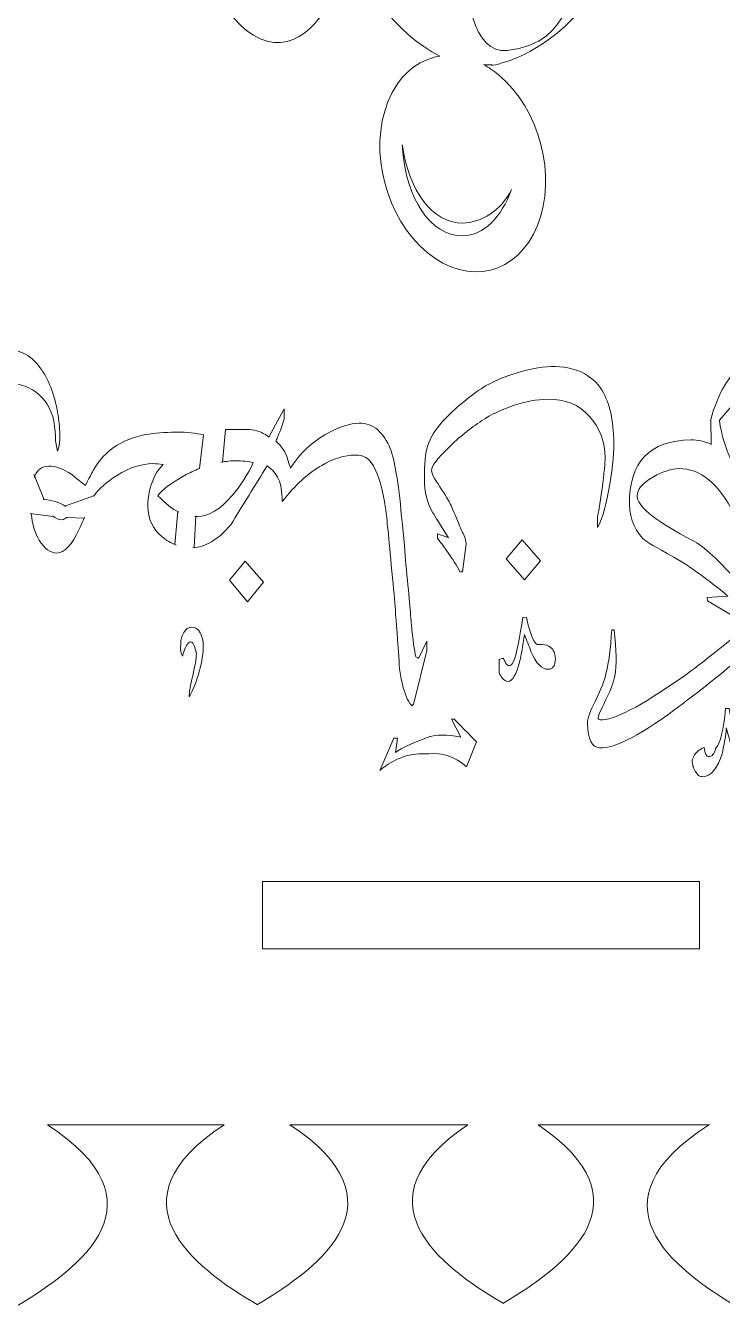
# Model space of a CAD drawing. Header units: millimetres. Extents: x -604 to -211, y 144 to 400.
# Drawn here: x -427 to -399.1, y 281.3 to 332.7 of the extents above; entities that cross this region are included whole.
import ezdxf

# ---------------------------------------------------------------- set-up
doc = ezdxf.new("R2010")
doc.units = ezdxf.units.MM
doc.header["$MEASUREMENT"] = 0
doc.layers.add('Layer 1', color=7, linetype='Continuous')

msp = doc.modelspace()

# ---------------------------------------------------------------- linework, layer by layer
at = {"layer": 'Layer 1', "color": 242, "lineweight": 20}
msp.add_lwpolyline([(-417.5484, 295.6584), (-400.0156, 295.6584), (-400.0156, 298.3584), (-417.5484, 298.3584), (-417.5484, 295.6584)], close=True, dxfattribs=at)
msp.add_open_spline([(-427.2295, 399.1637), (-427.2295, 399.1637), (-390.3983, 399.1999), (-390.3983, 399.1999), (-390.3983, 399.1999), (-390.3983, 399.1999), (-377.2158, 288.5988), (-377.2158, 288.5988), (-377.2158, 288.5988), (-377.2158, 288.5988), (-378.9245, 288.5991), (-378.9245, 288.5991)], degree=3, knots=[0, 0, 0, 0, 0.25, 0.25, 0.25, 0.25, 0.5, 0.5, 0.5, 0.5, 1, 1, 1, 1], dxfattribs=at)
at = {"layer": 'Layer 1', "color": 177, "lineweight": 9}
for points, knots in [([(-406.5142, 324.6693), (-407.3033, 322.7024), (-409.2861, 322.2171), (-410.9431, 323.5854), (-410.9431, 323.5854), (-412.6001, 324.9537), (-413.3038, 327.6575), (-412.5147, 329.6244), (-412.5147, 329.6244), (-412.09, 330.6834), (-411.319, 331.3127), (-410.4393, 331.4545), (-410.4393, 331.4545), (-412.168, 332.3267), (-413.6895, 334.3932), (-414.2636, 336.1325), (-414.2636, 336.1325), (-414.4246, 334.1927), (-415.1799, 332.4008), (-416.5624, 332.0397), (-416.5624, 332.0397), (-417.945, 331.6787), (-419.6597, 333.4669), (-420.0058, 336.1347), (-420.0058, 336.1347), (-420.3519, 338.8026), (-419.1178, 341.3609), (-417.8157, 341.701), (-417.8157, 341.701), (-416.5136, 342.0411), (-415.6541, 341.4262), (-414.9801, 340.0951), (-414.9801, 340.0951), (-414.9832, 340.1838), (-414.9868, 340.2603), (-414.9869, 340.356), (-414.9869, 340.356), (-414.9208, 342.5999), (-414.1235, 344.7767), (-412.4552, 346.1733), (-412.4552, 346.1733), (-411.95, 346.5962), (-412.7767, 347.0855), (-413.8736, 348.2558), (-413.8736, 348.2558), (-414.7887, 349.2321), (-415.8992, 350.769), (-416.4758, 352.2332), (-416.4758, 352.2332), (-417.7438, 355.4525), (-413.9817, 356.1863), (-413.623, 356.3402), (-413.623, 356.3402), (-413.2644, 356.494), (-413.6147, 357.287), (-413.8983, 357.1687), (-413.8983, 357.1687), (-414.1819, 357.0503), (-414.8326, 357.1687), (-414.966, 359.0861), (-414.966, 359.0861), (-415.0995, 361.0035), (-413.89, 362.0213), (-413.7065, 362.1752), (-413.7065, 362.1752), (-413.523, 362.3291), (-413.7982, 362.6368), (-413.7982, 362.6368), (-413.7982, 362.6368), (-414.7825, 364.6962), (-412.6137, 365.8443), (-412.6137, 365.8443), (-412.6137, 365.8443), (-412.6137, 365.8443), (-413.8983, 368.46), (-413.8983, 368.46), (-413.8983, 368.46), (-415.4582, 368.2943), (-415.8753, 370.1052), (-415.8753, 370.1052), (-415.8753, 370.1052), (-416.0922, 370.4011), (-417.627, 371.2651), (-418.1942, 371.5018), (-418.1942, 371.5018), (-418.7615, 371.7385), (-423.8665, 374.437), (-424.2335, 377.467), (-424.2335, 377.467), (-424.6005, 380.4969), (-422.6319, 382.5327), (-422.2983, 382.8641), (-422.2983, 382.8641), (-421.9646, 383.1955), (-418.4779, 385.8851), (-414.3238, 383.1865), (-414.3238, 383.1865), (-410.1697, 380.488), (-410.4867, 377.6564), (-410.4867, 377.6564), (-410.4867, 377.6564), (-406.4827, 385.4206), (-400.7438, 382.6747), (-400.7438, 382.6747), (-400.7438, 382.6747), (-400.7438, 382.6747), (-396.573, 380.9704), (-396.8232, 377.1119), (-396.8232, 377.1119), (-397.0735, 373.2535), (-399.6427, 371.9989), (-402.0284, 371.9279), (-402.0284, 371.9279), (-404.414, 371.8569), (-405.1981, 370.8627), (-405.1981, 370.8627), (-405.1981, 370.8627), (-405.2982, 369.1347), (-406.2325, 369.0637), (-406.2325, 369.0637), (-406.2325, 369.0637), (-403.0961, 362.1516), (-402.8458, 360.4354), (-402.8458, 360.4354), (-402.8458, 360.4354), (-402.7624, 360.6485), (-400.7938, 362.412), (-399.968, 359.8555), (-399.968, 359.8555), (-399.1422, 357.299), (-400.285, 356.3166), (-400.285, 356.3166), (-400.285, 356.3166), (-400.1932, 355.7367), (-400.3684, 355.2041), (-400.3684, 355.2041), (-400.3684, 355.2041), (-399.7761, 354.4821), (-400.2016, 353.5234), (-400.2016, 353.5234), (-400.2016, 353.5234), (-400.2016, 353.5234), (-399.4269, 352.2909), (-399.4402, 351.2257), (-399.4402, 351.2257), (-399.4443, 350.8989), (-399.4031, 349.9641), (-400.1383, 349.3492), (-400.1383, 349.3492), (-401.3528, 348.3336), (-403.5465, 347.8659), (-403.5465, 347.8659), (-403.5465, 347.8659), (-401.7197, 346.0787), (-401.7364, 344.6821), (-401.7364, 344.6821), (-401.7364, 344.6821), (-400.6103, 342.8949), (-400.3517, 340.7881), (-401.2609, 340.3265), (-401.2609, 340.3265), (-402.1702, 339.8649), (-402.6748, 342.1729), (-402.6748, 342.1729), (-402.6748, 342.1729), (-402.6748, 342.1729), (-403.458, 342.1366), (-403.458, 342.1366), (-403.458, 342.1366), (-401.356, 332.4313), (-408.4145, 330.953), (-408.3638, 331.1065), (-408.3638, 331.1065), (-408.4721, 331.1072), (-408.5787, 331.1103), (-408.6837, 331.1156), (-408.6837, 331.1156), (-408.4816, 331.0051), (-408.2814, 330.8698), (-408.0859, 330.7083), (-408.0859, 330.7083), (-406.4289, 329.34), (-405.7252, 326.6362), (-406.5142, 324.6693)], [0, 0, 0, 0, 0.0212766, 0.0212766, 0.0212766, 0.0212766, 0.0425532, 0.0425532, 0.0425532, 0.0425532, 0.0638298, 0.0638298, 0.0638298, 0.0638298, 0.0851064, 0.0851064, 0.0851064, 0.0851064, 0.106383, 0.106383, 0.106383, 0.106383, 0.1276596, 0.1276596, 0.1276596, 0.1276596, 0.1489362, 0.1489362, 0.1489362, 0.1489362, 0.1702128, 0.1702128, 0.1702128, 0.1702128, 0.1914894, 0.1914894, 0.1914894, 0.1914894, 0.212766, 0.212766, 0.212766, 0.212766, 0.2340426, 0.2340426, 0.2340426, 0.2340426, 0.2553191, 0.2553191, 0.2553191, 0.2553191, 0.2765957, 0.2765957, 0.2765957, 0.2765957, 0.2978723, 0.2978723, 0.2978723, 0.2978723, 0.3191489, 0.3191489, 0.3191489, 0.3191489, 0.3404255, 0.3404255, 0.3404255, 0.3404255, 0.3617021, 0.3617021, 0.3617021, 0.3617021, 0.3829787, 0.3829787, 0.3829787, 0.3829787, 0.4042553, 0.4042553, 0.4042553, 0.4042553, 0.4255319, 0.4255319, 0.4255319, 0.4255319, 0.4468085, 0.4468085, 0.4468085, 0.4468085, 0.4680851, 0.4680851, 0.4680851, 0.4680851, 0.4893617, 0.4893617, 0.4893617, 0.4893617, 0.5106383, 0.5106383, 0.5106383, 0.5106383, 0.5319149, 0.5319149, 0.5319149, 0.5319149, 0.5531915, 0.5531915, 0.5531915, 0.5531915, 0.5744681, 0.5744681, 0.5744681, 0.5744681, 0.5957447, 0.5957447, 0.5957447, 0.5957447, 0.6170213, 0.6170213, 0.6170213, 0.6170213, 0.6382979, 0.6382979, 0.6382979, 0.6382979, 0.6595745, 0.6595745, 0.6595745, 0.6595745, 0.6808511, 0.6808511, 0.6808511, 0.6808511, 0.7021277, 0.7021277, 0.7021277, 0.7021277, 0.7234043, 0.7234043, 0.7234043, 0.7234043, 0.7446809, 0.7446809, 0.7446809, 0.7446809, 0.7659574, 0.7659574, 0.7659574, 0.7659574, 0.787234, 0.787234, 0.787234, 0.787234, 0.8085106, 0.8085106, 0.8085106, 0.8085106, 0.8297872, 0.8297872, 0.8297872, 0.8297872, 0.8510638, 0.8510638, 0.8510638, 0.8510638, 0.8723404, 0.8723404, 0.8723404, 0.8723404, 0.893617, 0.893617, 0.893617, 0.893617, 0.9148936, 0.9148936, 0.9148936, 0.9148936, 0.9361702, 0.9361702, 0.9361702, 0.9361702, 0.9574468, 0.9574468, 0.9574468, 0.9574468, 1, 1, 1, 1]), ([(-412.4391, 346.0162), (-412.4391, 346.0162), (-415.2668, 343.5662), (-413.5318, 340.2995), (-413.5318, 340.2995), (-411.7968, 337.0329), (-409.1942, 340.773), (-409.1942, 340.773), (-409.1942, 340.773), (-409.1942, 340.773), (-410.4621, 331.3991), (-407.7261, 331.6831), (-407.7261, 331.6831), (-404.9901, 331.9672), (-405.1569, 334.6184), (-405.1569, 334.6184), (-405.1569, 334.6184), (-405.1569, 334.6184), (-405.1651, 333.5171), (-404.8066, 333.6478), (-404.8066, 333.6478), (-404.448, 333.7785), (-402.0706, 338.0271), (-403.7889, 342.1696), (-403.7889, 342.1696), (-403.7889, 342.1696), (-402.9965, 338.465), (-403.6805, 337.9679), (-403.6805, 337.9679), (-404.3645, 337.4708), (-404.4479, 340.0273), (-404.5814, 342.6075), (-404.5814, 342.6075), (-404.5814, 342.6075), (-405.2153, 343.4123), (-405.2153, 343.4123), (-405.2153, 343.4123), (-405.2153, 343.4123), (-403.597, 342.2287), (-402.8129, 342.5128), (-402.8129, 342.5128), (-402.8129, 342.5128), (-403.5303, 344.9273), (-401.9454, 344.8326), (-401.9454, 344.8326), (-401.9454, 344.8326), (-402.8092, 347.8368), (-405.1198, 348.1327), (-405.1198, 348.1327), (-407.4304, 348.4286), (-410.1702, 348.0993), (-410.4037, 342.7495), (-410.4037, 342.7495), (-410.4037, 342.7495), (-410.0701, 342.8916), (-409.97, 343.1164), (-409.97, 343.1164), (-409.97, 343.1164), (-410.2786, 341.4831), (-411.7551, 342.2879), (-411.7551, 342.2879), (-411.7551, 342.2879), (-411.2755, 342.3549), (-411.2755, 342.3549), (-411.2755, 342.3549), (-411.2185, 342.3628), (-411.0061, 342.4405), (-411.1081, 343.0847), (-411.1081, 343.0847), (-411.2101, 343.7289), (-413.1481, 349.2592), (-408.8189, 347.7206), (-408.8189, 347.7206), (-408.8189, 347.7206), (-408.4685, 348.0165), (-408.4685, 348.0165), (-408.4685, 348.0165), (-408.4685, 348.0165), (-412.2889, 349.9812), (-412.2389, 346.1464), (-412.2389, 346.1464), (-412.2389, 346.1464), (-412.6059, 344.016), (-412.4391, 346.0162)], [0, 0, 0, 0, 0.0454545, 0.0454545, 0.0454545, 0.0454545, 0.0909091, 0.0909091, 0.0909091, 0.0909091, 0.1363636, 0.1363636, 0.1363636, 0.1363636, 0.1818182, 0.1818182, 0.1818182, 0.1818182, 0.2272727, 0.2272727, 0.2272727, 0.2272727, 0.2727273, 0.2727273, 0.2727273, 0.2727273, 0.3181818, 0.3181818, 0.3181818, 0.3181818, 0.3636364, 0.3636364, 0.3636364, 0.3636364, 0.4090909, 0.4090909, 0.4090909, 0.4090909, 0.4545455, 0.4545455, 0.4545455, 0.4545455, 0.5, 0.5, 0.5, 0.5, 0.5454545, 0.5454545, 0.5454545, 0.5454545, 0.5909091, 0.5909091, 0.5909091, 0.5909091, 0.6363636, 0.6363636, 0.6363636, 0.6363636, 0.6818182, 0.6818182, 0.6818182, 0.6818182, 0.7272727, 0.7272727, 0.7272727, 0.7272727, 0.7727273, 0.7727273, 0.7727273, 0.7727273, 0.8181818, 0.8181818, 0.8181818, 0.8181818, 0.8636364, 0.8636364, 0.8636364, 0.8636364, 0.9090909, 0.9090909, 0.9090909, 0.9090909, 1, 1, 1, 1])]:
    msp.add_open_spline(points, degree=3, knots=knots, dxfattribs=at)
at = {"layer": 'Layer 1', "color": 242, "lineweight": 9}
for points, knots in [([(-409.5229, 324.2526), (-410.8137, 324.2304), (-411.7864, 325.7623), (-411.9295, 327.7334), (-411.9295, 327.7334), (-411.9394, 327.8703), (-411.9437, 327.9394), (-411.9329, 327.8611), (-411.9329, 327.8611), (-411.6877, 326.0777), (-410.7252, 324.7426), (-409.5191, 324.7634), (-409.5191, 324.7634), (-408.7577, 324.7765), (-407.9925, 325.2472), (-407.5543, 326.1018), (-407.5543, 326.1018), (-407.9718, 325.0044), (-408.6396, 324.2678), (-409.5229, 324.2526)], [0, 0, 0, 0, 0.1666667, 0.1666667, 0.1666667, 0.1666667, 0.3333333, 0.3333333, 0.3333333, 0.3333333, 0.5, 0.5, 0.5, 0.5, 0.6666667, 0.6666667, 0.6666667, 0.6666667, 1, 1, 1, 1]), ([(-404.5083, 304.6887), (-404.5112, 304.8987), (-404.4097, 305.1963), (-404.2038, 305.5816), (-404.2038, 305.5816), (-403.9667, 306.063), (-403.8176, 306.4473), (-403.7567, 306.7347), (-403.7567, 306.7347), (-403.6645, 307.1181), (-403.5911, 307.692), (-403.5365, 308.4564), (-403.5365, 308.4564), (-403.5365, 308.4564), (-403.4391, 308.4581), (-403.4391, 308.4581), (-403.4391, 308.4581), (-403.3468, 307.639), (-403.3382, 307.0188), (-403.4136, 306.5976), (-403.4136, 306.5976), (-403.459, 306.3486), (-403.6082, 305.9738), (-403.8613, 305.4731), (-403.8613, 305.4731), (-404.0509, 305.088), (-404.1212, 304.8864), (-404.0723, 304.8682), (-404.0723, 304.8682), (-403.6804, 304.7223), (-402.6396, 305.2272), (-400.95, 306.3829), (-400.95, 306.3829), (-400.2579, 306.853), (-399.2938, 307.6046), (-398.0572, 308.6379), (-398.0572, 308.6379), (-398.0572, 308.6379), (-399.7029, 309.6112), (-399.7029, 309.6112), (-399.7029, 309.6112), (-399.7029, 309.6112), (-399.7049, 309.7543), (-399.7049, 309.7543), (-399.7049, 309.7543), (-399.7049, 309.7543), (-398.8771, 309.7974), (-398.8771, 309.7974), (-398.8771, 309.7974), (-399.2226, 310.1159), (-399.8461, 310.5823), (-400.7479, 311.1964), (-400.7479, 311.1964), (-401.5991, 311.6778), (-402.0575, 311.9371), (-402.123, 311.9741), (-402.123, 311.9741), (-402.5828, 312.3478), (-402.8171, 312.8496), (-402.8257, 313.4792), (-402.8257, 313.4792), (-402.8491, 315.1776), (-402.0243, 316.0414), (-400.3518, 316.0706), (-400.3518, 316.0706), (-400.0919, 316.0751), (-399.8231, 316.0131), (-399.5452, 315.8843), (-399.5452, 315.8843), (-399.5452, 315.8843), (-399.559, 316.8861), (-399.559, 316.8861), (-399.559, 316.8861), (-399.5132, 317.0969), (-399.4508, 317.2889), (-399.372, 317.462), (-399.372, 317.462), (-399.2158, 317.9229), (-399.01, 318.3081), (-398.7543, 318.618), (-398.7543, 318.618), (-397.3803, 320.2835), (-396.068, 321.1273), (-394.8176, 321.149), (-394.8176, 321.149), (-394.2006, 321.1598), (-393.7057, 320.9011), (-393.3331, 320.3732), (-393.3331, 320.3732), (-392.9604, 319.8452), (-392.7605, 319.1902), (-392.7336, 318.408), (-392.7336, 318.408), (-392.7097, 317.855), (-392.7743, 317.2335), (-392.9273, 316.5437), (-392.9273, 316.5437), (-392.9273, 316.5437), (-393.1705, 316.5108), (-393.1705, 316.5108), (-393.1705, 316.5108), (-393.1265, 316.8551), (-393.107, 317.2086), (-393.112, 317.5712), (-393.112, 317.5712), (-393.1325, 319.0787), (-393.7356, 319.8222), (-394.921, 319.8016), (-394.921, 319.8016), (-395.8791, 319.7849), (-396.9431, 319.2032), (-398.1131, 318.0566), (-398.1131, 318.0566), (-398.4178, 317.765), (-398.7859, 317.3672), (-399.2175, 316.8634), (-399.2175, 316.8634), (-399.1257, 316.0825), (-398.8052, 315.2195), (-398.2562, 314.2748), (-398.2562, 314.2748), (-398.2562, 314.2748), (-398.5568, 313.0957), (-398.5568, 313.0957), (-398.5568, 313.0957), (-398.5568, 313.0957), (-398.6299, 313.0944), (-398.6299, 313.0944), (-398.6299, 313.0944), (-399.2478, 314.3242), (-399.9869, 314.9318), (-400.8477, 314.9167), (-400.8477, 314.9167), (-401.1399, 314.9116), (-401.4795, 314.8007), (-401.8665, 314.5841), (-401.8665, 314.5841), (-402.3339, 314.3278), (-402.5493, 314.0472), (-402.5127, 313.7424), (-402.5127, 313.7424), (-402.4421, 313.3429), (-401.7034, 312.7735), (-400.2966, 312.0346), (-400.2966, 312.0346), (-399.8712, 311.8129), (-399.2378, 311.2323), (-398.3967, 310.2926), (-398.3967, 310.2926), (-398.3967, 310.2926), (-397.7791, 309.6734), (-397.7791, 309.6734), (-397.7791, 309.6734), (-397.7283, 309.5217), (-397.7016, 309.3503), (-397.6989, 309.1595), (-397.6989, 309.1595), (-397.6901, 308.5106), (-397.821, 307.9931), (-398.0917, 307.6066), (-398.0917, 307.6066), (-398.7012, 307.0424), (-399.5768, 306.3304), (-400.7181, 305.4706), (-400.7181, 305.4706), (-402.3097, 304.2596), (-403.4143, 303.6771), (-404.0321, 303.7237), (-404.0321, 303.7237), (-404.341, 303.7374), (-404.4997, 304.059), (-404.5083, 304.6887)], [0, 0, 0, 0, 0.0227273, 0.0227273, 0.0227273, 0.0227273, 0.0454545, 0.0454545, 0.0454545, 0.0454545, 0.0681818, 0.0681818, 0.0681818, 0.0681818, 0.0909091, 0.0909091, 0.0909091, 0.0909091, 0.1136364, 0.1136364, 0.1136364, 0.1136364, 0.1363636, 0.1363636, 0.1363636, 0.1363636, 0.1590909, 0.1590909, 0.1590909, 0.1590909, 0.1818182, 0.1818182, 0.1818182, 0.1818182, 0.2045455, 0.2045455, 0.2045455, 0.2045455, 0.2272727, 0.2272727, 0.2272727, 0.2272727, 0.25, 0.25, 0.25, 0.25, 0.2727273, 0.2727273, 0.2727273, 0.2727273, 0.2954545, 0.2954545, 0.2954545, 0.2954545, 0.3181818, 0.3181818, 0.3181818, 0.3181818, 0.3409091, 0.3409091, 0.3409091, 0.3409091, 0.3636364, 0.3636364, 0.3636364, 0.3636364, 0.3863636, 0.3863636, 0.3863636, 0.3863636, 0.4090909, 0.4090909, 0.4090909, 0.4090909, 0.4318182, 0.4318182, 0.4318182, 0.4318182, 0.4545455, 0.4545455, 0.4545455, 0.4545455, 0.4772727, 0.4772727, 0.4772727, 0.4772727, 0.5, 0.5, 0.5, 0.5, 0.5227273, 0.5227273, 0.5227273, 0.5227273, 0.5454545, 0.5454545, 0.5454545, 0.5454545, 0.5681818, 0.5681818, 0.5681818, 0.5681818, 0.5909091, 0.5909091, 0.5909091, 0.5909091, 0.6136364, 0.6136364, 0.6136364, 0.6136364, 0.6363636, 0.6363636, 0.6363636, 0.6363636, 0.6590909, 0.6590909, 0.6590909, 0.6590909, 0.6818182, 0.6818182, 0.6818182, 0.6818182, 0.7045455, 0.7045455, 0.7045455, 0.7045455, 0.7272727, 0.7272727, 0.7272727, 0.7272727, 0.75, 0.75, 0.75, 0.75, 0.7727273, 0.7727273, 0.7727273, 0.7727273, 0.7954545, 0.7954545, 0.7954545, 0.7954545, 0.8181818, 0.8181818, 0.8181818, 0.8181818, 0.8409091, 0.8409091, 0.8409091, 0.8409091, 0.8636364, 0.8636364, 0.8636364, 0.8636364, 0.8863636, 0.8863636, 0.8863636, 0.8863636, 0.9090909, 0.9090909, 0.9090909, 0.9090909, 0.9318182, 0.9318182, 0.9318182, 0.9318182, 0.9545455, 0.9545455, 0.9545455, 0.9545455, 1, 1, 1, 1]), ([(-431.4006, 314.4664), (-431.5215, 315.0718), (-431.5158, 315.602), (-431.3848, 316.0621), (-431.3848, 316.0621), (-431.258, 316.5213), (-430.9583, 317.0812), (-430.4973, 317.7344), (-430.4973, 317.7344), (-430.0836, 318.3025), (-429.7397, 318.705), (-429.4707, 318.9463), (-429.4707, 318.9463), (-429.0626, 319.3065), (-428.6027, 319.5361), (-428.0879, 319.6409), (-428.0879, 319.6409), (-427.4784, 319.7649), (-426.9643, 319.5723), (-426.5404, 319.0587), (-426.5404, 319.0587), (-426.1884, 318.6264), (-425.9371, 318.0325), (-425.7863, 317.2769), (-425.7863, 317.2769), (-425.7273, 316.9816), (-425.6898, 316.6869), (-425.6761, 316.3822), (-425.6761, 316.3822), (-425.6593, 316.0832), (-425.6893, 315.8251), (-425.7669, 315.6128), (-425.7669, 315.6128), (-425.7669, 315.6128), (-425.849, 316.0245), (-425.849, 316.0245), (-425.849, 316.0245), (-425.8388, 316.1021), (-425.8424, 316.2274), (-425.8579, 316.3905), (-425.8579, 316.3905), (-425.8732, 316.5538), (-425.894, 316.7007), (-425.9181, 316.8218), (-425.9181, 316.8218), (-426.0148, 317.306), (-426.2504, 317.6915), (-426.6288, 317.9774), (-426.6288, 317.9774), (-427.0032, 318.2641), (-427.4044, 318.3638), (-427.8286, 318.2775), (-427.8286, 318.2775), (-428.2241, 318.197), (-428.6124, 318.0171), (-428.9888, 317.734), (-428.9888, 317.734), (-429.2376, 317.5423), (-429.4642, 317.3248), (-429.6757, 317.0751), (-429.6757, 317.0751), (-430.7002, 315.8739), (-431.1721, 315.0824), (-431.0967, 314.7046), (-431.0967, 314.7046), (-431.06, 314.6063), (-430.938, 314.4244), (-430.7224, 314.1609), (-430.7224, 314.1609), (-430.164, 313.4883), (-429.8256, 313.0381), (-429.7164, 312.8134), (-429.7164, 312.8134), (-429.7164, 312.8134), (-429.3504, 312.1823), (-429.3504, 312.1823), (-429.3504, 312.1823), (-429.3307, 312.1259), (-429.3206, 311.9465), (-429.3192, 311.6393), (-429.3192, 311.6393), (-429.3132, 311.5449), (-429.3131, 311.3936), (-429.3167, 311.1963), (-429.3167, 311.1963), (-429.3167, 311.1963), (-429.4236, 311.1746), (-429.4236, 311.1746), (-429.4236, 311.1746), (-429.4236, 311.1746), (-430.7079, 312.1984), (-430.7079, 312.1984), (-430.7079, 312.1984), (-430.7079, 312.1984), (-430.7476, 312.3969), (-430.7476, 312.3969), (-430.7476, 312.3969), (-430.6387, 312.3888), (-430.5577, 312.3902), (-430.5104, 312.3897), (-430.5104, 312.3897), (-430.3237, 312.3773), (-430.2055, 312.3862), (-430.1641, 312.4149), (-430.1641, 312.4149), (-430.4214, 312.6952), (-430.6756, 312.9811), (-430.933, 313.2613), (-430.933, 313.2613), (-431.1398, 313.5468), (-431.2963, 313.9433), (-431.4006, 314.4664)], [0, 0, 0, 0, 0.0344828, 0.0344828, 0.0344828, 0.0344828, 0.0689655, 0.0689655, 0.0689655, 0.0689655, 0.1034483, 0.1034483, 0.1034483, 0.1034483, 0.137931, 0.137931, 0.137931, 0.137931, 0.1724138, 0.1724138, 0.1724138, 0.1724138, 0.2068966, 0.2068966, 0.2068966, 0.2068966, 0.2413793, 0.2413793, 0.2413793, 0.2413793, 0.2758621, 0.2758621, 0.2758621, 0.2758621, 0.3103448, 0.3103448, 0.3103448, 0.3103448, 0.3448276, 0.3448276, 0.3448276, 0.3448276, 0.3793103, 0.3793103, 0.3793103, 0.3793103, 0.4137931, 0.4137931, 0.4137931, 0.4137931, 0.4482759, 0.4482759, 0.4482759, 0.4482759, 0.4827586, 0.4827586, 0.4827586, 0.4827586, 0.5172414, 0.5172414, 0.5172414, 0.5172414, 0.5517241, 0.5517241, 0.5517241, 0.5517241, 0.5862069, 0.5862069, 0.5862069, 0.5862069, 0.6206897, 0.6206897, 0.6206897, 0.6206897, 0.6551724, 0.6551724, 0.6551724, 0.6551724, 0.6896552, 0.6896552, 0.6896552, 0.6896552, 0.7241379, 0.7241379, 0.7241379, 0.7241379, 0.7586207, 0.7586207, 0.7586207, 0.7586207, 0.7931034, 0.7931034, 0.7931034, 0.7931034, 0.8275862, 0.8275862, 0.8275862, 0.8275862, 0.862069, 0.862069, 0.862069, 0.862069, 0.8965517, 0.8965517, 0.8965517, 0.8965517, 0.9310345, 0.9310345, 0.9310345, 0.9310345, 1, 1, 1, 1]), ([(-411.0545, 314.5304), (-411.0622, 315.0934), (-411.0178, 315.5289), (-410.9169, 315.8368), (-410.9169, 315.8368), (-410.8204, 316.1497), (-410.623, 316.4692), (-410.3208, 316.8005), (-410.3208, 316.8005), (-410.0227, 317.1366), (-409.6199, 317.4943), (-409.1167, 317.8784), (-409.1167, 317.8784), (-408.6884, 318.2169), (-408.1667, 318.4828), (-407.5516, 318.6911), (-407.5516, 318.6911), (-406.9409, 318.8944), (-406.4127, 318.9975), (-405.9672, 319.0052), (-405.9672, 319.0052), (-405.0092, 319.022), (-404.3281, 318.7028), (-403.9241, 318.0431), (-403.9241, 318.0431), (-403.6232, 317.5544), (-403.4665, 316.8607), (-403.4541, 315.9522), (-403.4541, 315.9522), (-403.4467, 315.414), (-403.5176, 314.7657), (-403.6671, 314.0173), (-403.6671, 314.0173), (-403.8166, 313.2687), (-403.9613, 312.7822), (-404.1094, 312.5574), (-404.1094, 312.5574), (-404.1094, 312.5574), (-404.1154, 312.992), (-404.1154, 312.992), (-404.1154, 312.992), (-404.0747, 313.0964), (-404.0128, 313.4679), (-403.9247, 314.1066), (-403.9247, 314.1066), (-403.841, 314.7452), (-403.8005, 315.1609), (-403.8031, 315.3534), (-403.8031, 315.3534), (-403.8119, 316.0002), (-404.0213, 316.5547), (-404.4396, 317.0216), (-404.4396, 317.0216), (-404.8579, 317.4885), (-405.4116, 317.7109), (-406.1133, 317.6988), (-406.1133, 317.6988), (-406.5377, 317.6913), (-406.9947, 317.6093), (-407.48, 317.4478), (-407.48, 317.4478), (-407.9652, 317.2811), (-408.387, 317.0812), (-408.7452, 316.8428), (-408.7452, 316.8428), (-409.2199, 316.5283), (-409.6607, 316.17), (-410.0754, 315.7675), (-410.0754, 315.7675), (-410.5359, 315.3249), (-410.7671, 315.0146), (-410.7647, 314.8417), (-410.7647, 314.8417), (-410.7635, 314.7529), (-410.7243, 314.6498), (-410.6469, 314.5228), (-410.6469, 314.5228), (-410.4538, 314.2299), (-410.2646, 313.9318), (-410.0842, 313.6387), (-410.0842, 313.6387), (-410.0238, 313.5309), (-409.9327, 313.33), (-409.811, 313.0359), (-409.811, 313.0359), (-409.6851, 312.7367), (-409.6068, 312.5455), (-409.572, 312.4621), (-409.572, 312.4621), (-409.5158, 312.3446), (-409.4768, 312.2663), (-409.4594, 312.2172), (-409.4594, 312.2172), (-409.4162, 312.1291), (-409.3895, 312.0258), (-409.3793, 311.8975), (-409.3793, 311.8975), (-409.3793, 311.8975), (-409.5238, 310.7837), (-409.5238, 310.7837), (-409.5238, 310.7837), (-409.5238, 310.7837), (-409.6247, 310.7819), (-409.6247, 310.7819), (-409.6247, 310.7819), (-409.7412, 311.0022), (-409.9215, 311.2805), (-410.1658, 311.627), (-410.1658, 311.627), (-410.2474, 311.749), (-410.3716, 311.9148), (-410.5299, 312.1245), (-410.5299, 312.1245), (-410.5299, 312.1245), (-410.5322, 312.2972), (-410.5322, 312.2972), (-410.5322, 312.2972), (-410.3846, 312.2554), (-410.2368, 312.2037), (-410.0847, 312.147), (-410.0847, 312.147), (-410.4154, 312.6647), (-410.6217, 312.997), (-410.7162, 313.1485), (-410.7162, 313.1485), (-410.9355, 313.5103), (-411.0469, 313.9724), (-411.0545, 314.5304)], [0, 0, 0, 0, 0.030303, 0.030303, 0.030303, 0.030303, 0.0606061, 0.0606061, 0.0606061, 0.0606061, 0.0909091, 0.0909091, 0.0909091, 0.0909091, 0.1212121, 0.1212121, 0.1212121, 0.1212121, 0.1515152, 0.1515152, 0.1515152, 0.1515152, 0.1818182, 0.1818182, 0.1818182, 0.1818182, 0.2121212, 0.2121212, 0.2121212, 0.2121212, 0.2424242, 0.2424242, 0.2424242, 0.2424242, 0.2727273, 0.2727273, 0.2727273, 0.2727273, 0.3030303, 0.3030303, 0.3030303, 0.3030303, 0.3333333, 0.3333333, 0.3333333, 0.3333333, 0.3636364, 0.3636364, 0.3636364, 0.3636364, 0.3939394, 0.3939394, 0.3939394, 0.3939394, 0.4242424, 0.4242424, 0.4242424, 0.4242424, 0.4545455, 0.4545455, 0.4545455, 0.4545455, 0.4848485, 0.4848485, 0.4848485, 0.4848485, 0.5151515, 0.5151515, 0.5151515, 0.5151515, 0.5454545, 0.5454545, 0.5454545, 0.5454545, 0.5757576, 0.5757576, 0.5757576, 0.5757576, 0.6060606, 0.6060606, 0.6060606, 0.6060606, 0.6363636, 0.6363636, 0.6363636, 0.6363636, 0.6666667, 0.6666667, 0.6666667, 0.6666667, 0.6969697, 0.6969697, 0.6969697, 0.6969697, 0.7272727, 0.7272727, 0.7272727, 0.7272727, 0.7575758, 0.7575758, 0.7575758, 0.7575758, 0.7878788, 0.7878788, 0.7878788, 0.7878788, 0.8181818, 0.8181818, 0.8181818, 0.8181818, 0.8484848, 0.8484848, 0.8484848, 0.8484848, 0.8787879, 0.8787879, 0.8787879, 0.8787879, 0.9090909, 0.9090909, 0.9090909, 0.9090909, 0.9393939, 0.9393939, 0.9393939, 0.9393939, 1, 1, 1, 1]), ([(-419.0335, 316.4845), (-419.0335, 316.4845), (-418.1466, 316.4852), (-418.1466, 316.4852), (-418.1466, 316.4852), (-417.8903, 316.4896), (-417.654, 316.4196), (-417.4295, 316.2804), (-417.4295, 316.2804), (-417.3955, 316.2613), (-417.3488, 316.2275), (-417.2933, 316.179), (-417.2933, 316.179), (-417.2933, 316.179), (-416.6785, 317.3061), (-416.6785, 317.3061), (-416.6785, 317.3061), (-416.6785, 317.3061), (-416.6729, 316.9011), (-416.6729, 316.9011), (-416.6729, 316.9011), (-416.7376, 316.7172), (-416.7861, 316.5781), (-416.8145, 316.4936), (-416.8145, 316.4936), (-416.92, 316.2202), (-416.9809, 316.066), (-417.0055, 316.026), (-417.0055, 316.026), (-416.7881, 315.7976), (-416.651, 315.6124), (-416.5945, 315.4702), (-416.5945, 315.4702), (-416.5329, 315.2687), (-416.4758, 315.0918), (-416.4232, 314.9347), (-416.4232, 314.9347), (-416.0489, 315.534), (-415.5509, 315.9971), (-414.9293, 316.3388), (-414.9293, 316.3388), (-414.4496, 316.599), (-414.0268, 316.73), (-413.6655, 316.7363), (-413.6655, 316.7363), (-413.3797, 316.7412), (-413.1306, 316.6517), (-412.9263, 316.4676), (-412.9263, 316.4676), (-412.7178, 316.2834), (-412.5504, 316.0296), (-412.42, 315.7158), (-412.42, 315.7158), (-412.2501, 315.2841), (-412.099, 314.3779), (-411.9667, 313.0022), (-411.9667, 313.0022), (-411.8789, 312.1097), (-411.8196, 311.4686), (-411.7934, 311.0839), (-411.7934, 311.0839), (-411.6756, 309.8561), (-411.6057, 309.0473), (-411.5752, 308.6528), (-411.5752, 308.6528), (-411.5164, 308.0463), (-411.4559, 307.6176), (-411.3978, 307.3716), (-411.3978, 307.3716), (-411.3808, 307.3521), (-411.3596, 307.3426), (-411.3386, 307.343), (-411.3386, 307.343), (-411.3217, 307.3433), (-411.3006, 307.3289), (-411.2833, 307.2995), (-411.2833, 307.2995), (-411.2833, 307.2995), (-410.961, 308.0016), (-410.961, 308.0016), (-410.961, 308.0016), (-410.961, 308.0016), (-410.9558, 307.6213), (-410.9558, 307.6213), (-410.9558, 307.6213), (-410.9558, 307.6213), (-411.4818, 305.5179), (-411.4818, 305.5179), (-411.4818, 305.5179), (-411.4898, 305.4881), (-411.4978, 305.4634), (-411.5102, 305.4434), (-411.5102, 305.4434), (-411.5225, 305.4234), (-411.5349, 305.4084), (-411.5431, 305.3984), (-411.5431, 305.3984), (-411.6665, 305.5048), (-411.7833, 305.7449), (-411.8977, 306.1231), (-411.8977, 306.1231), (-412.0079, 306.5015), (-412.0684, 306.9253), (-412.0748, 307.3846), (-412.0748, 307.3846), (-412.151, 308.3414), (-412.2062, 309.0072), (-412.2282, 309.3823), (-412.2282, 309.3823), (-412.2543, 309.7571), (-412.3083, 310.3144), (-412.3814, 311.0589), (-412.3814, 311.0589), (-412.4997, 312.3261), (-412.5731, 313.0854), (-412.6101, 313.3269), (-412.6101, 313.3269), (-412.7214, 314.0855), (-412.8846, 314.6508), (-413.0998, 315.0224), (-413.0998, 315.0224), (-413.2553, 315.321), (-413.4926, 315.465), (-413.8203, 315.4592), (-413.8203, 315.4592), (-414.2657, 315.4515), (-414.7135, 315.3153), (-415.1723, 315.0455), (-415.1723, 315.0455), (-415.7101, 314.7347), (-416.2374, 314.2564), (-416.7538, 313.6003), (-416.7538, 313.6003), (-416.759, 313.9856), (-416.8094, 314.2859), (-416.9047, 314.4966), (-416.9047, 314.4966), (-417.0042, 314.7023), (-417.1539, 314.8825), (-417.3616, 315.0221), (-417.3616, 315.0221), (-417.8428, 314.2432), (-418.3278, 313.4545), (-418.8214, 312.6653), (-418.8214, 312.6653), (-419.3385, 312.0587), (-419.8471, 311.7535), (-420.3472, 311.7447)], [0, 0, 0, 0, 0.0263158, 0.0263158, 0.0263158, 0.0263158, 0.0526316, 0.0526316, 0.0526316, 0.0526316, 0.0789474, 0.0789474, 0.0789474, 0.0789474, 0.1052632, 0.1052632, 0.1052632, 0.1052632, 0.1315789, 0.1315789, 0.1315789, 0.1315789, 0.1578947, 0.1578947, 0.1578947, 0.1578947, 0.1842105, 0.1842105, 0.1842105, 0.1842105, 0.2105263, 0.2105263, 0.2105263, 0.2105263, 0.2368421, 0.2368421, 0.2368421, 0.2368421, 0.2631579, 0.2631579, 0.2631579, 0.2631579, 0.2894737, 0.2894737, 0.2894737, 0.2894737, 0.3157895, 0.3157895, 0.3157895, 0.3157895, 0.3421053, 0.3421053, 0.3421053, 0.3421053, 0.3684211, 0.3684211, 0.3684211, 0.3684211, 0.3947368, 0.3947368, 0.3947368, 0.3947368, 0.4210526, 0.4210526, 0.4210526, 0.4210526, 0.4473684, 0.4473684, 0.4473684, 0.4473684, 0.4736842, 0.4736842, 0.4736842, 0.4736842, 0.5, 0.5, 0.5, 0.5, 0.5263158, 0.5263158, 0.5263158, 0.5263158, 0.5526316, 0.5526316, 0.5526316, 0.5526316, 0.5789474, 0.5789474, 0.5789474, 0.5789474, 0.6052632, 0.6052632, 0.6052632, 0.6052632, 0.6315789, 0.6315789, 0.6315789, 0.6315789, 0.6578947, 0.6578947, 0.6578947, 0.6578947, 0.6842105, 0.6842105, 0.6842105, 0.6842105, 0.7105263, 0.7105263, 0.7105263, 0.7105263, 0.7368421, 0.7368421, 0.7368421, 0.7368421, 0.7631579, 0.7631579, 0.7631579, 0.7631579, 0.7894737, 0.7894737, 0.7894737, 0.7894737, 0.8157895, 0.8157895, 0.8157895, 0.8157895, 0.8421053, 0.8421053, 0.8421053, 0.8421053, 0.8684211, 0.8684211, 0.8684211, 0.8684211, 0.8947368, 0.8947368, 0.8947368, 0.8947368, 0.9210526, 0.9210526, 0.9210526, 0.9210526, 0.9473684, 0.9473684, 0.9473684, 0.9473684, 1, 1, 1, 1]), ([(-426.709, 314.5539), (-426.7006, 314.5777), (-426.6918, 314.6007), (-426.6825, 314.6225), (-426.6825, 314.6225), (-426.5767, 314.8763), (-426.3894, 315.0079), (-426.1163, 315.0126), (-426.1163, 315.0126), (-425.8474, 315.0173), (-425.539, 314.9091), (-425.1997, 314.683), (-425.1997, 314.683), (-424.8852, 314.4267), (-424.7025, 314.2817), (-424.6516, 314.243), (-424.6516, 314.243), (-424.4386, 314.6519), (-424.3196, 314.8711), (-424.3033, 314.901), (-424.3033, 314.901), (-424.1225, 315.2005), (-423.9033, 315.4562), (-423.6498, 315.6632), (-423.6498, 315.6632), (-423.3173, 315.9406), (-422.8871, 316.1358), (-422.355, 316.2538), (-422.355, 316.2538), (-422.0197, 316.3238), (-421.6335, 316.3652), (-421.1964, 316.3728), (-421.1964, 316.3728), (-421.1964, 316.3728), (-420.9276, 316.3774), (-420.9276, 316.3774), (-420.9276, 316.3774), (-420.7553, 316.3804), (-420.5829, 316.3736), (-420.4103, 316.3519), (-420.4103, 316.3519), (-420.2377, 316.3302), (-420.0733, 316.2985), (-419.9173, 316.2667)], [0, 0, 0, 0, 0.0833333, 0.0833333, 0.0833333, 0.0833333, 0.1666667, 0.1666667, 0.1666667, 0.1666667, 0.25, 0.25, 0.25, 0.25, 0.3333333, 0.3333333, 0.3333333, 0.3333333, 0.4166667, 0.4166667, 0.4166667, 0.4166667, 0.5, 0.5, 0.5, 0.5, 0.5833333, 0.5833333, 0.5833333, 0.5833333, 0.6666667, 0.6666667, 0.6666667, 0.6666667, 0.75, 0.75, 0.75, 0.75, 0.8333333, 0.8333333, 0.8333333, 0.8333333, 1, 1, 1, 1]), ([(-421.0105, 311.8504), (-421.2163, 311.9245), (-421.4091, 312.0381), (-421.5889, 312.1923), (-421.5889, 312.1923), (-421.9504, 312.4972), (-422.1367, 312.9039), (-422.1436, 313.4027), (-422.1436, 313.4027), (-422.147, 313.6546), (-422.1166, 313.8969), (-422.0526, 314.1303), (-422.0526, 314.1303), (-421.9527, 314.5074), (-421.7806, 314.8265), (-421.5359, 315.0777), (-421.5359, 315.0777), (-421.6751, 315.1049), (-421.8139, 315.1173), (-421.9442, 315.115), (-421.9442, 315.115), (-422.4022, 315.107), (-422.8793, 314.9555), (-423.367, 314.6556), (-423.367, 314.6556), (-423.7795, 314.3966), (-424.0992, 314.1192), (-424.3136, 313.8143)], [0, 0, 0, 0, 0.125, 0.125, 0.125, 0.125, 0.25, 0.25, 0.25, 0.25, 0.375, 0.375, 0.375, 0.375, 0.5, 0.5, 0.5, 0.5, 0.625, 0.625, 0.625, 0.625, 0.75, 0.75, 0.75, 0.75, 1, 1, 1, 1]), ([(-420.2673, 312.9959), (-420.2252, 312.9933), (-420.1833, 312.9923), (-420.1415, 312.993), (-420.1415, 312.993), (-419.7086, 313.0006), (-419.25, 313.2752), (-418.7743, 313.8269), (-418.7743, 313.8269), (-418.4267, 314.2281), (-418.1428, 314.6726), (-417.9183, 315.1555), (-417.9183, 315.1555), (-418.0152, 315.1737), (-418.1247, 315.1916), (-418.2469, 315.2092), (-418.2469, 315.2092), (-418.3647, 315.2269), (-418.4826, 315.2347), (-418.596, 315.2327), (-418.596, 315.2327), (-418.801, 315.2292), (-419.0074, 315.2085), (-419.2148, 315.1709)], [0, 0, 0, 0, 0.1428571, 0.1428571, 0.1428571, 0.1428571, 0.2857143, 0.2857143, 0.2857143, 0.2857143, 0.4285714, 0.4285714, 0.4285714, 0.4285714, 0.5714286, 0.5714286, 0.5714286, 0.5714286, 0.7142857, 0.7142857, 0.7142857, 0.7142857, 1, 1, 1, 1]), ([(-420.0741, 314.9206), (-420.2752, 314.8403), (-420.4775, 314.7444), (-420.6809, 314.6332), (-420.6809, 314.6332), (-421.2274, 314.3324), (-421.5809, 314.0643), (-421.7417, 313.8295), (-421.7417, 313.8295), (-421.443, 313.5087), (-421.1627, 313.2864), (-420.9004, 313.1674)], [0, 0, 0, 0, 0.25, 0.25, 0.25, 0.25, 0.5, 0.5, 0.5, 0.5, 1, 1, 1, 1]), ([(-424.6826, 312.9737), (-424.7634, 312.7919), (-424.8361, 312.6306), (-424.9007, 312.4901), (-424.9007, 312.4901), (-425.1863, 311.8579), (-425.4845, 311.5366), (-425.7996, 311.5312), (-425.7996, 311.5312), (-426.0518, 311.5268), (-426.2853, 311.6955), (-426.5002, 312.0425), (-426.5002, 312.0425), (-426.6772, 312.3244), (-426.7841, 312.6847), (-426.8205, 313.1208)], [0, 0, 0, 0, 0.2, 0.2, 0.2, 0.2, 0.4, 0.4, 0.4, 0.4, 0.6, 0.6, 0.6, 0.6, 1, 1, 1, 1]), ([(-425.9718, 313.0167), (-425.8431, 312.9157), (-425.7125, 312.8663), (-425.5827, 312.8686), (-425.5827, 312.8686), (-425.5154, 312.8697), (-425.4528, 312.9053), (-425.3865, 312.9708)], [0, 0, 0, 0, 0.3333333, 0.3333333, 0.3333333, 0.3333333, 1, 1, 1, 1]), ([(-407.7677, 311.2972), (-407.7677, 311.2972), (-407.1352, 312.0589), (-407.1352, 312.0589), (-407.1352, 312.0589), (-407.1352, 312.0589), (-406.4007, 311.2172), (-406.4007, 311.2172), (-406.4007, 311.2172), (-406.4007, 311.2172), (-407.0418, 310.4554), (-407.0418, 310.4554), (-407.0418, 310.4554), (-407.0418, 310.4554), (-407.7677, 311.2972), (-407.7677, 311.2972)], [0, 0, 0, 0, 0.2, 0.2, 0.2, 0.2, 0.4, 0.4, 0.4, 0.4, 0.6, 0.6, 0.6, 0.6, 1, 1, 1, 1]), ([(-418.875, 310.4369), (-418.875, 310.4369), (-418.2465, 311.1986), (-418.2465, 311.1986), (-418.2465, 311.1986), (-418.2465, 311.1986), (-417.5079, 310.3619), (-417.5079, 310.3619), (-417.5079, 310.3619), (-417.5079, 310.3619), (-418.1488, 309.5802), (-418.1488, 309.5802), (-418.1488, 309.5802), (-418.1488, 309.5802), (-418.875, 310.4369), (-418.875, 310.4369)], [0, 0, 0, 0, 0.2, 0.2, 0.2, 0.2, 0.4, 0.4, 0.4, 0.4, 0.6, 0.6, 0.6, 0.6, 1, 1, 1, 1]), ([(-408.0517, 307.2567), (-407.9973, 307.2774), (-407.9429, 307.2981), (-407.8927, 307.3187), (-407.8927, 307.3187), (-407.8627, 307.2699), (-407.8368, 307.2209), (-407.8194, 307.1768), (-407.8194, 307.1768), (-407.7675, 307.069), (-407.7121, 307.0156), (-407.6575, 307.0167), (-407.6575, 307.0167), (-407.565, 307.0183), (-407.4908, 307.1183), (-407.4262, 307.3119), (-407.4262, 307.3119), (-407.3335, 307.5953), (-407.2232, 308.1405), (-407.1041, 308.9525), (-407.1041, 308.9525), (-407.1041, 308.9525), (-406.9569, 308.9551), (-406.9569, 308.9551), (-406.9569, 308.9551), (-406.7994, 308.1972), (-406.6348, 307.8345), (-406.4628, 307.8623), (-406.4628, 307.8623), (-406.2906, 307.8653), (-406.1558, 307.8479), (-406.067, 307.8001), (-406.067, 307.8001), (-405.8932, 307.7043), (-405.8027, 307.5379), (-405.7994, 307.296), (-405.7994, 307.296), (-405.7955, 307.0194), (-405.8945, 306.8745), (-406.092, 306.8711), (-406.092, 306.8711), (-406.3441, 306.8666), (-406.5744, 307.1046), (-406.7784, 307.5851), (-406.7784, 307.5851), (-406.8614, 307.8158), (-406.9529, 308.0414), (-407.0441, 308.2621), (-407.0441, 308.2621), (-407.105, 307.7967), (-407.1674, 307.4402), (-407.227, 307.202), (-407.227, 307.202), (-407.3584, 306.6564), (-407.5186, 306.3869), (-407.7076, 306.3835), (-407.7076, 306.3835), (-407.7832, 306.3822), (-407.8554, 306.4254), (-407.9322, 306.5229), (-407.9322, 306.5229), (-407.9665, 306.5617), (-408.0093, 306.6252), (-408.0569, 306.7232), (-408.0569, 306.7232), (-408.0569, 306.7232), (-408.0517, 307.2567), (-408.0517, 307.2567)], [0, 0, 0, 0, 0.0555556, 0.0555556, 0.0555556, 0.0555556, 0.1111111, 0.1111111, 0.1111111, 0.1111111, 0.1666667, 0.1666667, 0.1666667, 0.1666667, 0.2222222, 0.2222222, 0.2222222, 0.2222222, 0.2777778, 0.2777778, 0.2777778, 0.2777778, 0.3333333, 0.3333333, 0.3333333, 0.3333333, 0.3888889, 0.3888889, 0.3888889, 0.3888889, 0.4444444, 0.4444444, 0.4444444, 0.4444444, 0.5, 0.5, 0.5, 0.5, 0.5555556, 0.5555556, 0.5555556, 0.5555556, 0.6111111, 0.6111111, 0.6111111, 0.6111111, 0.6666667, 0.6666667, 0.6666667, 0.6666667, 0.7222222, 0.7222222, 0.7222222, 0.7222222, 0.7777778, 0.7777778, 0.7777778, 0.7777778, 0.8333333, 0.8333333, 0.8333333, 0.8333333, 0.8888889, 0.8888889, 0.8888889, 0.8888889, 1, 1, 1, 1]), ([(-420.8244, 307.9284), (-420.8263, 308.0617), (-420.7861, 308.2006), (-420.7082, 308.3453), (-420.7082, 308.3453), (-420.6262, 308.485), (-420.5178, 308.5561), (-420.3749, 308.5586), (-420.3749, 308.5586), (-420.2362, 308.561), (-420.1259, 308.4838), (-420.0482, 308.3321), (-420.0482, 308.3321), (-419.9663, 308.1804), (-419.9262, 308.0082), (-419.9234, 307.8156), (-419.9234, 307.8156), (-419.9196, 307.5342), (-419.9736, 307.1875), (-420.0856, 306.7707), (-420.0856, 306.7707), (-420.2019, 306.3538), (-420.3317, 306.0156), (-420.4879, 305.7659), (-420.4879, 305.7659), (-420.4904, 305.9387), (-420.4397, 306.2211), (-420.3442, 306.613), (-420.3442, 306.613), (-420.2485, 307.0049), (-420.1978, 307.2923), (-420.2005, 307.4749), (-420.2005, 307.4749), (-420.2014, 307.5539), (-420.228, 307.6522), (-420.2719, 307.78), (-420.2719, 307.78), (-420.3197, 307.9026), (-420.371, 307.9659), (-420.4299, 307.9648), (-420.4299, 307.9648), (-420.5348, 307.963), (-420.6457, 307.7734), (-420.754, 307.3962), (-420.754, 307.3962), (-420.8053, 307.4594), (-420.832, 307.5627), (-420.8337, 307.6961), (-420.8337, 307.6961), (-420.827, 307.8048), (-420.8236, 307.8789), (-420.8244, 307.9284)], [0, 0, 0, 0, 0.0714286, 0.0714286, 0.0714286, 0.0714286, 0.1428571, 0.1428571, 0.1428571, 0.1428571, 0.2142857, 0.2142857, 0.2142857, 0.2142857, 0.2857143, 0.2857143, 0.2857143, 0.2857143, 0.3571429, 0.3571429, 0.3571429, 0.3571429, 0.4285714, 0.4285714, 0.4285714, 0.4285714, 0.5, 0.5, 0.5, 0.5, 0.5714286, 0.5714286, 0.5714286, 0.5714286, 0.6428571, 0.6428571, 0.6428571, 0.6428571, 0.7142857, 0.7142857, 0.7142857, 0.7142857, 0.7857143, 0.7857143, 0.7857143, 0.7857143, 0.8571429, 0.8571429, 0.8571429, 0.8571429, 1, 1, 1, 1]), ([(-400.2884, 303.0419), (-400.3392, 303.1938), (-400.3005, 303.3424), (-400.1726, 303.4877), (-400.1726, 303.4877), (-400.0447, 303.6332), (-399.9321, 303.7162), (-399.835, 303.737), (-399.835, 303.737), (-399.7991, 303.4895), (-399.7405, 303.3665), (-399.6593, 303.3679), (-399.6593, 303.3679), (-399.5132, 303.3704), (-399.4172, 303.4772), (-399.3714, 303.6879), (-399.3714, 303.6879), (-399.1794, 303.9012), (-399.0487, 304.4379), (-398.9792, 305.298), (-398.9792, 305.298), (-398.9792, 305.298), (-398.8331, 305.3006), (-398.8331, 305.3006), (-398.8331, 305.3006), (-398.7104, 304.6538), (-398.5911, 304.236), (-398.4748, 304.0471), (-398.4748, 304.0471), (-398.2163, 304.147), (-398.0215, 304.1504), (-397.8902, 304.0574), (-397.8902, 304.0574), (-397.7752, 303.9638), (-397.7164, 303.8217), (-397.7139, 303.6308), (-397.7139, 303.6308), (-397.7106, 303.4019), (-397.7815, 303.2384), (-397.9264, 303.1404), (-397.9264, 303.1404), (-398.0068, 303.0817), (-398.0875, 303.0517), (-398.1688, 303.0503), (-398.1688, 303.0503), (-398.4287, 303.0457), (-398.6019, 303.2527), (-398.6889, 303.6711), (-398.6889, 303.6711), (-398.7732, 303.8987), (-398.8584, 304.1835), (-398.9444, 304.5256), (-398.9444, 304.5256), (-398.9422, 304.373), (-398.9944, 304.038), (-399.101, 303.5208), (-399.101, 303.5208), (-399.2873, 302.8876), (-399.5509, 302.5682), (-399.892, 302.5621), (-399.892, 302.5621), (-399.957, 302.561), (-400.0141, 302.5792), (-400.0632, 302.6164), (-400.0632, 302.6164), (-400.1952, 302.7668), (-400.2702, 302.9087), (-400.2884, 303.0419)], [0, 0, 0, 0, 0.0555556, 0.0555556, 0.0555556, 0.0555556, 0.1111111, 0.1111111, 0.1111111, 0.1111111, 0.1666667, 0.1666667, 0.1666667, 0.1666667, 0.2222222, 0.2222222, 0.2222222, 0.2222222, 0.2777778, 0.2777778, 0.2777778, 0.2777778, 0.3333333, 0.3333333, 0.3333333, 0.3333333, 0.3888889, 0.3888889, 0.3888889, 0.3888889, 0.4444444, 0.4444444, 0.4444444, 0.4444444, 0.5, 0.5, 0.5, 0.5, 0.5555556, 0.5555556, 0.5555556, 0.5555556, 0.6111111, 0.6111111, 0.6111111, 0.6111111, 0.6666667, 0.6666667, 0.6666667, 0.6666667, 0.7222222, 0.7222222, 0.7222222, 0.7222222, 0.7777778, 0.7777778, 0.7777778, 0.7777778, 0.8333333, 0.8333333, 0.8333333, 0.8333333, 0.8888889, 0.8888889, 0.8888889, 0.8888889, 1, 1, 1, 1]), ([(-412.8419, 302.8096), (-412.8419, 302.8096), (-412.2749, 304.1079), (-412.2749, 304.1079), (-412.2749, 304.1079), (-412.2749, 304.1079), (-412.1288, 304.1105), (-412.1288, 304.1105), (-412.1288, 304.1105), (-412.1288, 304.1105), (-412.2183, 303.5363), (-412.2183, 303.5363), (-412.2183, 303.5363), (-411.9609, 303.7126), (-411.509, 303.9208), (-410.8625, 304.1611), (-410.8625, 304.1611), (-410.5878, 304.2613), (-410.1654, 304.2592), (-409.5956, 304.1546), (-409.5956, 304.1546), (-409.5956, 304.1546), (-409.9706, 304.8639), (-409.9706, 304.8639), (-409.9706, 304.8639), (-409.9706, 304.8639), (-409.8489, 304.8659), (-409.8489, 304.8659), (-409.8489, 304.8659), (-409.7829, 304.7908), (-409.4865, 304.4906), (-408.9595, 303.9653), (-408.9595, 303.9653), (-408.9595, 303.9653), (-409.3598, 302.9563), (-409.3598, 302.9563), (-409.3598, 302.9563), (-409.8365, 303.3679), (-410.3423, 303.5403), (-410.8775, 303.4738), (-410.8775, 303.4738), (-411.593, 303.5377), (-412.2478, 303.3163), (-412.8419, 302.8096)], [0, 0, 0, 0, 0.0833333, 0.0833333, 0.0833333, 0.0833333, 0.1666667, 0.1666667, 0.1666667, 0.1666667, 0.25, 0.25, 0.25, 0.25, 0.3333333, 0.3333333, 0.3333333, 0.3333333, 0.4166667, 0.4166667, 0.4166667, 0.4166667, 0.5, 0.5, 0.5, 0.5, 0.5833333, 0.5833333, 0.5833333, 0.5833333, 0.6666667, 0.6666667, 0.6666667, 0.6666667, 0.75, 0.75, 0.75, 0.75, 0.8333333, 0.8333333, 0.8333333, 0.8333333, 1, 1, 1, 1])]:
    msp.add_open_spline(points, degree=3, knots=knots, dxfattribs=at)
for points in [[(-420.0741, 314.9206), (-420.0741, 314.9206), (-419.9173, 316.2667), (-419.9173, 316.2667)], [(-419.157, 315.1676), (-419.157, 315.1676), (-419.0335, 316.4845), (-419.0335, 316.4845)], [(-426.3054, 313.6634), (-426.3054, 313.6634), (-426.722, 314.6979), (-426.722, 314.6979)], [(-425.4303, 313.4005), (-425.7087, 313.5862), (-426.0101, 313.6331), (-426.344, 313.6948)], [(-424.2889, 313.8333), (-424.2889, 313.8333), (-425.4766, 313.4055), (-425.4766, 313.4055)], [(-425.9403, 313.0021), (-425.9403, 313.0021), (-426.866, 313.112), (-426.866, 313.112)], [(-421.0657, 311.8713), (-421.0657, 311.8713), (-420.9401, 313.2038), (-420.9401, 313.2038)], [(-420.2882, 311.7471), (-420.2882, 311.7471), (-420.2209, 313.0263), (-420.2209, 313.0263)], [(-425.4204, 312.9575), (-425.4204, 312.9575), (-424.6877, 312.9292), (-424.6877, 312.9292)], [(-427.4148, 281.335), (-424.7593, 282.8949), (-421.4084, 285.5257), (-426.1763, 288.6079)], [(-417.7572, 281.3938), (-420.3955, 282.9435), (-423.72, 285.5502), (-419.0878, 288.6065)], [(-417.771, 281.3904), (-415.132, 282.9406), (-411.8061, 285.5484), (-416.4448, 288.606)], [(-407.8943, 281.4492), (-410.5161, 282.9892), (-413.8156, 285.5732), (-409.3108, 288.6048)], [(-407.9081, 281.4458), (-405.2855, 282.9863), (-401.9845, 285.5714), (-406.4959, 288.6042)], [(-398.4697, 281.2855), (-401.1408, 282.8545), (-404.5154, 285.5069), (-399.6237, 288.6125)]]:
    msp.add_open_spline(points, degree=3, dxfattribs=at)
at = {"layer": 'Layer 1', "color": 242, "lineweight": 20}
for points in [[(-419.0878, 288.6065), (-419.0878, 288.6065), (-426.1763, 288.6079), (-426.1763, 288.6079)], [(-409.3108, 288.6048), (-409.3108, 288.6048), (-416.4448, 288.606), (-416.4448, 288.606)], [(-399.6387, 288.603), (-399.6387, 288.603), (-406.4959, 288.6042), (-406.4959, 288.6042)]]:
    msp.add_open_spline(points, degree=3, dxfattribs=at)

doc.saveas('drawing.dxf')
